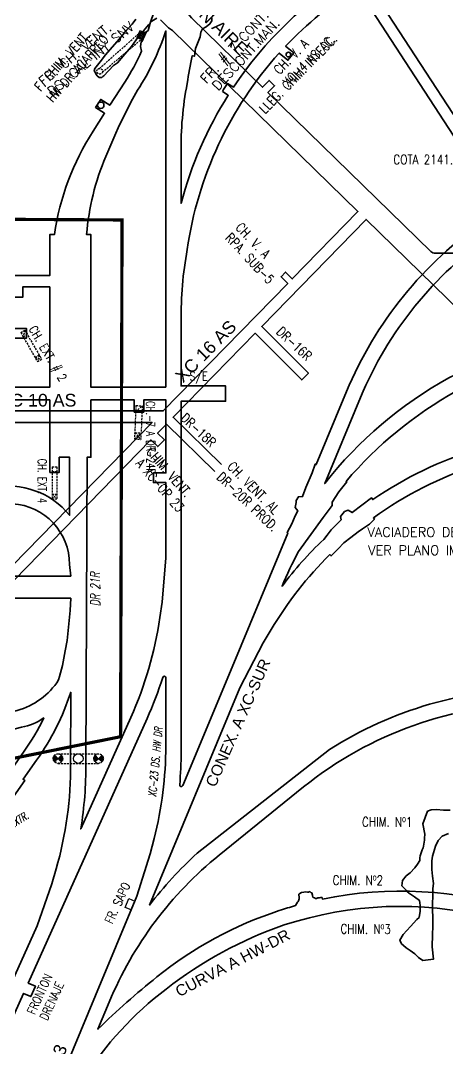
# Model space of a CAD drawing. Header units: millimetres. Extents: x -28 to 1943, y -5245 to 2752.
# Drawn here: x 783.7 to 918.3, y -2316.4 to -1992.3 of the extents above; entities that cross this region are included whole.
import ezdxf

# ---------------------------------------------------------------- set-up
doc = ezdxf.new("R2010")
doc.units = ezdxf.units.MM
doc.linetypes.add('HIDDEN', pattern=[0.375, 0.25, -0.125])
doc.linetypes.add('HIDDEN2', pattern=[0.1875, 0.125, -0.0625])
doc.layers.add('15-212', color=1, linetype='Continuous', lineweight=18, transparency=0.5)
doc.styles.add('ARIAL', font='arial.ttf')
doc.styles.add('DG-T1-473 TO 560$1$Standard', font='arial.ttf')
doc.styles.add('ROMANS', font='romans.shx', dxfattribs={"width": 0.8})

# ---------------------------------------------------------------- blocks, each defined once
blk = doc.blocks.new('*X6')
at = {"color": 0}
for p, q in [((772.98, 104.94), (773.76, 105.73)), ((773.76, 104.29), (772.98, 105.07)), ((772.99, 105.12), (773.68, 105.81)), ((773.67, 104.2), (772.99, 104.89)), ((773, 104.78), (773.85, 105.64)), ((773.85, 104.38), (773, 105.23)), ((773.02, 105.33), (773.59, 105.9)), ((773.59, 104.11), (773.02, 104.68)), ((773.03, 104.64), (773.94, 105.55)), ((773.94, 104.46), (773.03, 105.38)), ((774.03, 104.55), (773.07, 105.51)), ((773.07, 104.5), (774.03, 105.46)), ((773.1, 105.59), (773.5, 105.99)), ((773.5, 104.02), (773.1, 104.42)), ((774.12, 104.64), (773.12, 105.64)), ((773.12, 104.38), (774.12, 105.37)), ((774.2, 104.73), (773.18, 105.75)), ((773.18, 104.26), (774.21, 105.28)), ((774.29, 104.82), (773.25, 105.86)), ((773.25, 104.15), (774.29, 105.2)), ((774.38, 104.91), (773.32, 105.96)), ((773.33, 104.05), (774.38, 105.11)), ((774.47, 105), (773.41, 106.06)), ((773.41, 103.96), (774.47, 105.02)), ((774.56, 104.93), (775.62, 105.99)), ((775.62, 104.03), (774.56, 105.08)), ((774.65, 104.84), (775.7, 105.89)), ((775.69, 104.12), (774.65, 105.17)), ((775.76, 104.23), (774.73, 105.26)), ((774.74, 104.75), (775.77, 105.78)), ((775.83, 104.34), (774.82, 105.35)), ((774.83, 104.66), (775.83, 105.67)), ((774.91, 104.58), (775.88, 105.55)), ((775.88, 104.47), (774.91, 105.44)), ((775.93, 104.6), (775, 105.53)), ((775, 104.49), (775.93, 105.41)), ((775.96, 104.74), (775.09, 105.61)), ((775.09, 104.4), (775.96, 105.27)), ((775.98, 104.9), (775.18, 105.7)), ((775.18, 104.31), (775.98, 105.11)), ((775.98, 105.07), (775.26, 105.79)), ((775.27, 104.22), (775.98, 104.94)), ((775.96, 105.27), (775.35, 105.88)), ((775.36, 104.13), (775.96, 104.74)), ((775.89, 105.51), (775.44, 105.97)), ((775.44, 104.05), (775.89, 104.49)), ((775.7, 105.89), (775.53, 106.06)), ((775.53, 103.96), (775.68, 104.11))]:
    blk.add_line(p, q, dxfattribs=at)
blk = doc.blocks.new('*X5')
at = {"color": 0}
for p, q in [((785.78, 105.01), (786.53, 105.76)), ((786.53, 104.25), (785.78, 105)), ((785.79, 105.2), (786.44, 105.85)), ((785.95, 105.01), (785.79, 105.16)), ((785.79, 104.85), (785.95, 105.01)), ((786.44, 104.16), (785.8, 104.81)), ((786.12, 105.01), (785.81, 105.32)), ((785.82, 104.69), (786.13, 105.01)), ((785.84, 105.43), (786.35, 105.94)), ((786.35, 104.08), (785.84, 104.58)), ((786.3, 105.01), (785.85, 105.46)), ((785.85, 104.55), (786.31, 105.01)), ((786.48, 105.01), (785.9, 105.59)), ((785.9, 104.43), (786.48, 105.01)), ((786.65, 105.01), (785.95, 105.71)), ((785.95, 105.01), (786.62, 105.67)), ((786.61, 104.34), (785.95, 105.01)), ((785.96, 104.31), (786.66, 105.01)), ((785.97, 105.73), (786.26, 106.03)), ((786.26, 103.99), (785.97, 104.27)), ((786.83, 105.01), (786.02, 105.82)), ((786.02, 104.19), (786.84, 105.01)), ((787.01, 105.01), (786.09, 105.92)), ((786.1, 104.09), (787.01, 105.01)), ((786.7, 104.43), (786.12, 105.01)), ((786.13, 105.01), (786.71, 105.58)), ((787.18, 105.01), (786.17, 106.02)), ((786.18, 103.99), (787.19, 105.01)), ((786.79, 104.52), (786.3, 105.01)), ((786.31, 105.01), (786.79, 105.5)), ((786.48, 105.01), (786.88, 105.41)), ((786.88, 104.61), (786.48, 105.01)), ((786.97, 104.69), (786.65, 105.01)), ((786.66, 105.01), (786.97, 105.32)), ((787.06, 104.78), (786.83, 105.01)), ((786.84, 105.01), (787.06, 105.23)), ((787.01, 105.01), (787.15, 105.14)), ((787.14, 104.87), (787.01, 105.01)), ((787.23, 104.96), (787.18, 105.01)), ((787.19, 105.01), (787.24, 105.05)), ((787.32, 104.97), (788.38, 106.03)), ((788.38, 103.99), (787.32, 105.05)), ((787.41, 104.88), (788.47, 105.93)), ((788.46, 104.08), (787.41, 105.14)), ((787.5, 104.79), (788.54, 105.83)), ((788.54, 104.19), (787.5, 105.22)), ((787.59, 104.7), (788.6, 105.72)), ((788.6, 104.3), (787.59, 105.31)), ((788.66, 104.42), (787.67, 105.4)), ((787.68, 104.61), (788.66, 105.6)), ((788.71, 104.54), (787.76, 105.49)), ((787.77, 104.52), (788.71, 105.47)), ((788.75, 104.68), (787.85, 105.58)), ((787.85, 104.44), (788.75, 105.33)), ((788.77, 104.83), (787.94, 105.67)), ((787.94, 104.35), (788.77, 105.18)), ((788.78, 105), (788.03, 105.75)), ((788.03, 104.26), (788.78, 105.01)), ((788.77, 105.19), (788.12, 105.84)), ((788.12, 104.17), (788.77, 104.82)), ((788.73, 105.41), (788.21, 105.93)), ((788.21, 104.08), (788.73, 104.6)), ((788.61, 105.7), (788.29, 106.02)), ((788.3, 103.99), (788.61, 104.3))]:
    blk.add_line(p, q, dxfattribs=at)
blk = doc.blocks.new('*X9')
at = {"color": 0}
for p, q in [((772.98, 104.94), (773.76, 105.73)), ((773.76, 104.29), (772.98, 105.07)), ((772.99, 105.12), (773.68, 105.81)), ((773.67, 104.2), (772.99, 104.89)), ((773, 104.78), (773.85, 105.64)), ((773.85, 104.38), (773, 105.23)), ((773.02, 105.33), (773.59, 105.9)), ((773.59, 104.11), (773.02, 104.68)), ((773.03, 104.64), (773.94, 105.55)), ((773.94, 104.46), (773.03, 105.38)), ((774.03, 104.55), (773.07, 105.51)), ((773.07, 104.5), (774.03, 105.46)), ((773.1, 105.59), (773.5, 105.99)), ((773.5, 104.02), (773.1, 104.42)), ((774.12, 104.64), (773.12, 105.64)), ((773.12, 104.38), (774.12, 105.37)), ((774.2, 104.73), (773.18, 105.75)), ((773.18, 104.26), (774.21, 105.28)), ((774.29, 104.82), (773.25, 105.86)), ((773.25, 104.15), (774.29, 105.2)), ((774.38, 104.91), (773.32, 105.96)), ((773.33, 104.05), (774.38, 105.11)), ((774.47, 105), (773.41, 106.06)), ((773.41, 103.96), (774.47, 105.02)), ((774.56, 104.93), (775.62, 105.99)), ((775.62, 104.03), (774.56, 105.08)), ((774.65, 104.84), (775.7, 105.89)), ((775.69, 104.12), (774.65, 105.17)), ((775.76, 104.23), (774.73, 105.26)), ((774.74, 104.75), (775.77, 105.78)), ((775.83, 104.34), (774.82, 105.35)), ((774.83, 104.66), (775.83, 105.67)), ((774.91, 104.58), (775.88, 105.55)), ((775.88, 104.47), (774.91, 105.44)), ((775.93, 104.6), (775, 105.53)), ((775, 104.49), (775.93, 105.41)), ((775.96, 104.74), (775.09, 105.61)), ((775.09, 104.4), (775.96, 105.27)), ((775.98, 104.9), (775.18, 105.7)), ((775.18, 104.31), (775.98, 105.11)), ((775.98, 105.07), (775.26, 105.79)), ((775.27, 104.22), (775.98, 104.94)), ((775.96, 105.27), (775.35, 105.88)), ((775.36, 104.13), (775.96, 104.74)), ((775.89, 105.51), (775.44, 105.97)), ((775.44, 104.05), (775.89, 104.49)), ((775.7, 105.89), (775.53, 106.06)), ((775.53, 103.96), (775.68, 104.11))]:
    blk.add_line(p, q, dxfattribs=at)
blk = doc.blocks.new('*X8')
at = {"color": 0}
for p, q in [((785.78, 105.01), (786.53, 105.76)), ((786.53, 104.25), (785.78, 105)), ((785.79, 105.2), (786.44, 105.85)), ((785.95, 105.01), (785.79, 105.16)), ((785.79, 104.85), (785.95, 105.01)), ((786.44, 104.16), (785.8, 104.81)), ((786.12, 105.01), (785.81, 105.32)), ((785.82, 104.69), (786.13, 105.01)), ((785.84, 105.43), (786.35, 105.94)), ((786.35, 104.08), (785.84, 104.58)), ((786.3, 105.01), (785.85, 105.46)), ((785.85, 104.55), (786.31, 105.01)), ((786.48, 105.01), (785.9, 105.59)), ((785.9, 104.43), (786.48, 105.01)), ((786.65, 105.01), (785.95, 105.71)), ((785.95, 105.01), (786.62, 105.67)), ((786.61, 104.34), (785.95, 105.01)), ((785.96, 104.31), (786.66, 105.01)), ((785.97, 105.73), (786.26, 106.03)), ((786.26, 103.99), (785.97, 104.27)), ((786.83, 105.01), (786.02, 105.82)), ((786.02, 104.19), (786.84, 105.01)), ((787.01, 105.01), (786.09, 105.92)), ((786.1, 104.09), (787.01, 105.01)), ((786.7, 104.43), (786.12, 105.01)), ((786.13, 105.01), (786.71, 105.58)), ((787.18, 105.01), (786.17, 106.02)), ((786.18, 103.99), (787.19, 105.01)), ((786.79, 104.52), (786.3, 105.01)), ((786.31, 105.01), (786.79, 105.5)), ((786.48, 105.01), (786.88, 105.41)), ((786.88, 104.61), (786.48, 105.01)), ((786.97, 104.69), (786.65, 105.01)), ((786.66, 105.01), (786.97, 105.32)), ((787.06, 104.78), (786.83, 105.01)), ((786.84, 105.01), (787.06, 105.23)), ((787.01, 105.01), (787.15, 105.14)), ((787.14, 104.87), (787.01, 105.01)), ((787.23, 104.96), (787.18, 105.01)), ((787.19, 105.01), (787.24, 105.05)), ((787.32, 104.97), (788.38, 106.03)), ((788.38, 103.99), (787.32, 105.05)), ((787.41, 104.88), (788.47, 105.93)), ((788.46, 104.08), (787.41, 105.14)), ((787.5, 104.79), (788.54, 105.83)), ((788.54, 104.19), (787.5, 105.22)), ((787.59, 104.7), (788.6, 105.72)), ((788.6, 104.3), (787.59, 105.31)), ((788.66, 104.42), (787.67, 105.4)), ((787.68, 104.61), (788.66, 105.6)), ((788.71, 104.54), (787.76, 105.49)), ((787.77, 104.52), (788.71, 105.47)), ((788.75, 104.68), (787.85, 105.58)), ((787.85, 104.44), (788.75, 105.33)), ((788.77, 104.83), (787.94, 105.67)), ((787.94, 104.35), (788.77, 105.18)), ((788.78, 105), (788.03, 105.75)), ((788.03, 104.26), (788.78, 105.01)), ((788.77, 105.19), (788.12, 105.84)), ((788.12, 104.17), (788.77, 104.82)), ((788.73, 105.41), (788.21, 105.93)), ((788.21, 104.08), (788.73, 104.6)), ((788.61, 105.7), (788.29, 106.02)), ((788.3, 103.99), (788.61, 104.3))]:
    blk.add_line(p, q, dxfattribs=at)

msp = doc.modelspace()

# ---------------------------------------------------------------- linework, layer by layer
at = {"color": 7}
for p, q in [((821.273, -1995.49), (820.408, -1997.729)), ((821.273, -1995.49), (820.408, -1997.729)), ((823.205, -1996.237), (821.273, -1995.49)), ((823.205, -1996.237), (821.273, -1995.49)), ((821.414, -1996.046), (822.141, -1997.886)), ((821.414, -1996.046), (822.141, -1997.886)), ((822.183, -1998.415), (820.408, -1997.729)), ((822.183, -1998.415), (820.408, -1997.729)), ((820.857, -1997.372), (822.655, -1996.602)), ((820.857, -1997.372), (822.655, -1996.602))]:
    msp.add_line(p, q, dxfattribs=at)
for p, q in [((821.273, -1995.49), (820.408, -1997.729)), ((822.866, -1996.106), (821.273, -1995.49)), ((821.844, -1998.284), (820.408, -1997.729))]:
    msp.add_line(p, q)
at = {"color": 8, "linetype": 'HIDDEN', "ltscale": 2.5}
for p, q in [((808.569, -2007.378), (820.907, -1996.469)), ((809.509, -2008.58), (821.73, -1998.24)), ((783.779, -2090.677), (785.079, -2089.927)), ((783.779, -2090.677), (785.079, -2089.927)), ((785.079, -2089.927), (784.528, -2091.976)), ((785.079, -2089.927), (784.528, -2091.976)), ((785.079, -2089.927), (790.341, -2099.054)), ((785.079, -2089.927), (790.341, -2099.054)), ((783.779, -2090.677), (789.041, -2099.803)), ((783.779, -2090.677), (789.041, -2099.803)), ((784.528, -2091.976), (785.828, -2091.227)), ((784.528, -2091.976), (785.828, -2091.227)), ((788.292, -2098.504), (789.591, -2097.755)), ((788.292, -2098.504), (789.591, -2097.755)), ((788.292, -2098.504), (790.341, -2099.054)), ((788.292, -2098.504), (790.341, -2099.054)), ((789.591, -2097.755), (789.041, -2099.803)), ((789.591, -2097.755), (789.041, -2099.803)), ((789.041, -2099.803), (790.341, -2099.054)), ((789.041, -2099.803), (790.341, -2099.054)), ((820.077, -2113.676), (819.611, -2124.251)), ((820.077, -2113.676), (819.611, -2124.251)), ((819.989, -2115.674), (822.075, -2113.764)), ((819.989, -2115.674), (822.075, -2113.764)), ((819.989, -2115.674), (821.987, -2115.763)), ((819.989, -2115.674), (821.987, -2115.763)), ((820.077, -2113.676), (822.075, -2113.764)), ((820.077, -2113.676), (822.075, -2113.764)), ((822.075, -2113.764), (821.609, -2124.339)), ((822.075, -2113.764), (821.609, -2124.339)), ((819.611, -2124.251), (821.697, -2122.341)), ((819.611, -2124.251), (821.697, -2122.341)), ((819.699, -2122.253), (821.697, -2122.341)), ((819.699, -2122.253), (821.609, -2124.339)), ((819.699, -2122.253), (821.697, -2122.341)), ((819.699, -2122.253), (821.609, -2124.339)), ((819.611, -2124.251), (821.609, -2124.339)), ((819.611, -2124.251), (821.609, -2124.339)), ((793.664, -2132.984), (795.164, -2132.983)), ((793.664, -2132.984), (793.667, -2143.1)), ((793.664, -2132.984), (793.667, -2143.1)), ((793.664, -2134.484), (795.164, -2134.483)), ((795.164, -2132.983), (795.167, -2143.099)), ((795.164, -2132.983), (795.167, -2143.099)), ((793.667, -2141.6), (795.167, -2141.599)), ((795.167, -2141.599), (793.667, -2143.1)), ((793.667, -2141.6), (795.167, -2141.599)), ((795.167, -2141.599), (793.667, -2143.1)), ((793.667, -2141.6), (795.167, -2143.099)), ((793.667, -2141.6), (795.167, -2143.099)), ((793.667, -2143.1), (795.167, -2143.099)), ((793.667, -2143.1), (795.167, -2143.099)), ((794.453, -2226.036), (796.575, -2223.915)), ((794.453, -2223.915), (796.575, -2226.036)), ((794.453, -2226.036), (796.575, -2223.915)), ((794.453, -2223.915), (796.575, -2226.036)), ((795.514, -2223.475), (808.314, -2223.475)), ((795.514, -2223.475), (808.314, -2223.475)), ((807.253, -2226.036), (809.375, -2223.915)), ((807.253, -2223.915), (809.375, -2226.036)), ((807.253, -2226.036), (809.375, -2223.915)), ((807.253, -2223.915), (809.375, -2226.036)), ((795.514, -2226.475), (808.314, -2226.475)), ((795.514, -2226.475), (808.314, -2226.475))]:
    msp.add_line(p, q, dxfattribs=at)
at = {"color": 3}
for p, q in [((816.715, -2271.879), (817.866, -2269.108)), ((817.866, -2269.108), (819.711, -2269.875)), ((818.559, -2272.645), (816.715, -2271.879))]:
    msp.add_line(p, q, dxfattribs=at)
at = {"color": 254, "lineweight": 35}
msp.add_lwpolyline([(1042.836, -2058.658), (1042.836, -2065.658), (1026.927, -2065.658), (1022.062, -2059.859), (1015.151, -2065.658), (933.726, -2065.658), (928.861, -2059.859), (921.942, -2065.664), (914.411, -2065.664, -0.168075), (913.015, -2065.096), (861.689, -2015.009), (863.783, -2012.863), (862.065, -2011.187), (859.971, -2013.332), (837.551, -1991.454), (836.046, -1989.515), (834.44, -1987.65), (832.665, -1985.655), (829.961, -1983.342), (828.346, -1981.864), (826.642, -1980.276), (824.825, -1979.035), (786.513, -1941.647), (755.834, -1905.085)], format="xyb", dxfattribs=at)
at = {"color": 7, "lineweight": 35}
for points in [[(823.173, -1995.921), (823.906, -1995.403), (824.583, -1993.073), (825.816, -1989.471), (826.389, -1986.951), (826.906, -1981.581), (827.588, -1979.207), (827.962, -1976.199), (829.065, -1974.722, 0.0258623), (829.516, -1966.713), (829.514, -1938.959), (775.361, -1945.089)], [(823.173, -1995.921), (823.906, -1995.403), (824.583, -1993.073), (825.816, -1989.471), (826.389, -1986.951), (826.906, -1981.581), (827.588, -1979.207), (827.962, -1976.199), (829.065, -1974.722, 0.0258623), (829.516, -1966.713), (829.514, -1938.959), (775.361, -1945.089)], [(950.035, -1963.661, 0.1285201), (892.841, -1979.968), (938.544, -2050.08), (941.672, -2048.345, -0.0157839), (948.594, -2044.913, 0.3582814), (951.535, -2040.356), (951.535, -2025.833), (950.235, -2025.833), (950.235, -2024.433), (951.535, -2024.433), (951.535, -2008.101), (950.235, -2008.101), (950.235, -2006.701), (951.535, -2006.701), (951.535, -1987.683, -0.1148499), (950.035, -1981.235), (950.035, -1963.632)], [(950.035, -1963.661, 0.1285201), (892.841, -1979.968), (938.544, -2050.08), (941.672, -2048.345, -0.0157839), (948.594, -2044.913, 0.3582814), (951.535, -2040.356), (951.535, -2025.833), (950.235, -2025.833), (950.235, -2024.433), (951.535, -2024.433), (951.535, -2008.101), (950.235, -2008.101), (950.235, -2006.701), (951.535, -2006.701), (951.535, -1987.683, -0.1148499), (950.035, -1981.235), (950.035, -1963.632)], [(847.326, -2014.617, -0.0060535), (848.969, -2012.107), (850.809, -2013.312, -0.1077138), (888.309, -1977.098)], [(847.326, -2014.617, -0.0060535), (848.969, -2012.107), (850.809, -2013.312, -0.1077138), (888.309, -1977.098)], [(930.125, -2055.379, 0.1446486), (886.446, -2109.269), (876.89, -2132.271), (876.581, -2132.143), (875.624, -2134.859), (873.591, -2139.458), (872.59, -2142.357), (871.309, -2142.422), (870.601, -2143.612), (870.547, -2144.192), (870.279, -2145.794), (871.066, -2146.857), (870.315, -2148.43), (869.196, -2150.93), (867.74, -2153.719), (867.911, -2153.876), (850.363, -2196.108), (834.828, -2233.494, -0.8565549), (833.868, -2233.26, 0.021346), (834.314, -2222.823), (834.314, -2112.302), (848.314, -2112.302), (848.314, -2107.502), (834.314, -2107.502), (834.314, -2087.034, -0.0471753), (834.314, -2087.034, -0.0471753), (836.228, -2064.521, -0.14865), (865.227, -2002.558), (867.962, -2004.821), (869.875, -2002.509), (867.266, -2000.351, -0.0621725), (889.768, -1981.847), (935.446, -2051.92)], [(930.125, -2055.379, 0.1446486), (886.446, -2109.269), (876.89, -2132.271), (876.581, -2132.143), (875.624, -2134.859), (873.591, -2139.458), (872.59, -2142.357), (871.309, -2142.422), (870.601, -2143.612), (870.547, -2144.192), (870.279, -2145.794), (871.066, -2146.857), (870.315, -2148.43), (869.196, -2150.93), (867.74, -2153.719), (867.911, -2153.876), (850.363, -2196.108), (834.828, -2233.494, -0.8565549), (833.868, -2233.26, 0.021346), (834.314, -2222.823), (834.314, -2112.302), (848.314, -2112.302), (848.314, -2107.502), (834.314, -2107.502), (834.314, -2087.034, -0.0471753), (834.314, -2087.034, -0.0471753), (836.228, -2064.521, -0.14865), (865.227, -2002.558), (867.962, -2004.821), (869.875, -2002.509), (867.266, -2000.351, -0.0621725), (889.768, -1981.847), (935.446, -2051.92)], [(843.965, -1991.464), (843.965, -1992.414), (843.409, -1993.34), (842.216, -1994.312), (841.109, -1994.951), (840.529, -1995.969), (840.321, -1997.436), (839.645, -1998.989), (838.878, -2001.131), (838.514, -2003.561), (837.815, -2003.406, 0.0188217), (836.228, -2012.113, 0.0510769), (834.314, -2034.115), (834.314, -2049.896, -0.0763592), (849.175, -2015.828), (847.318, -2014.612)], [(843.965, -1991.464), (843.965, -1992.414), (843.409, -1993.34), (842.216, -1994.312), (841.109, -1994.951), (840.529, -1995.969), (840.321, -1997.436), (839.645, -1998.989), (838.878, -2001.131), (838.514, -2003.561), (837.815, -2003.406, 0.0188217), (836.228, -2012.113, 0.0510769), (834.314, -2034.115), (834.314, -2049.896, -0.0763592), (849.175, -2015.828), (847.318, -2014.612)], [(829.514, -2107.902), (829.514, -1995.586, -0.0629556), (820.617, -2014.241), (818.981, -2017.064), (814.811, -2025.374), (813.455, -2028.532), (810.601, -2035.186, 0.0820837), (804.548, -2059.76), (805.909, -2059.76), (805.909, -2107.902), (829.514, -2107.902)], [(829.514, -2107.902), (829.514, -1995.586, -0.0629556), (820.617, -2014.241), (818.981, -2017.064), (814.811, -2025.374), (813.455, -2028.532), (810.601, -2035.186, 0.0820837), (804.548, -2059.76), (805.909, -2059.76), (805.909, -2107.902), (829.514, -2107.902)], [(781.414, -2072.683), (792.91, -2072.683), (792.91, -2059.76), (794.387, -2059.76), (792.91, -2059.76), (794.387, -2059.76, -0.106885), (806.611, -2027.144), (810.217, -2021.538), (807.362, -2019.701), (808.984, -2017.178), (811.84, -2019.015), (816.551, -2011.689, 0.0392792), (821.847, -2001.999), (821.503, -2000.528), (821.748, -1998.958)], [(781.414, -2072.683), (792.91, -2072.683), (792.91, -2059.76), (794.387, -2059.76), (792.91, -2059.76), (794.387, -2059.76, -0.106885), (806.611, -2027.144), (810.217, -2021.538), (807.362, -2019.701), (808.984, -2017.178), (811.84, -2019.015), (816.551, -2011.689, 0.0392792), (821.847, -2001.999), (821.503, -2000.528), (821.748, -1998.958)], [(1234.595, -2065.067), (1160.563, -2043.903, 0.0587787), (1123.748, -2038.635), (999.477, -2038.635, 0.1237709), (943.864, -2052.616), (932.498, -2059.573, 0.1437347), (890.879, -2111.111), (879.599, -2138.257, -0.1018999), (918.74, -2104.948, -0.1552807), (992.288, -2091.287)], [(1234.595, -2065.067), (1160.563, -2043.903, 0.0587787), (1123.748, -2038.635), (999.477, -2038.635, 0.1237709), (943.864, -2052.616), (932.498, -2059.573, 0.1437347), (890.879, -2111.111), (879.599, -2138.257, -0.1018999), (918.74, -2104.948, -0.1552807), (992.288, -2091.287)], [(963.809, -2121.981, 0.1515008), (894.741, -2143.327), (894.359, -2142.768), (888.193, -2147.407), (886.947, -2146.684), (885.849, -2147.038), (884.537, -2148.628), (884.78, -2149.675), (883.34, -2151.199), (881.63, -2152.905), (880.392, -2154.537), (879.258, -2155.875, 0.040391), (866.128, -2170.62, -0.0242056), (871.289, -2159.693), (879.061, -2148.944), (881.946, -2145.181), (881.958, -2144.137), (884.071, -2140.907), (886.534, -2137.77), (886.313, -2137.587, -0.0901651), (921.05, -2109.155, -0.0197917)], [(963.809, -2121.981, 0.1515008), (894.741, -2143.327), (894.359, -2142.768), (888.193, -2147.407), (886.947, -2146.684), (885.849, -2147.038), (884.537, -2148.628), (884.78, -2149.675), (883.34, -2151.199), (881.63, -2152.905), (880.392, -2154.537), (879.258, -2155.875, 0.040391), (866.128, -2170.62, -0.0242056), (871.289, -2159.693), (879.061, -2148.944), (881.946, -2145.181), (881.958, -2144.137), (884.071, -2140.907), (886.534, -2137.77), (886.313, -2137.587, -0.0901651), (921.05, -2109.155, -0.0197917)], [(827.6, -2180.539, -0.0699283), (818.482, -2211.978), (802.692, -2247.159, 0.0424521), (804.311, -2226.475), (804.665, -2129.983), (805.909, -2129.983), (805.909, -2111.902), (819.532, -2111.902), (819.532, -2115.719), (822.532, -2115.719), (822.532, -2111.902), (829.514, -2111.902), (829.514, -2134.934), (825.579, -2134.934), (825.579, -2137.934), (829.514, -2137.934), (829.514, -2161.677), (828.303, -2175.642), (827.6, -2180.539)], [(827.6, -2180.539, -0.0699283), (818.482, -2211.978), (802.692, -2247.159, 0.0424521), (804.311, -2226.475), (804.665, -2129.983), (805.909, -2129.983), (805.909, -2111.902), (819.532, -2111.902), (819.532, -2115.719), (822.532, -2115.719), (822.532, -2111.902), (829.514, -2111.902), (829.514, -2134.934), (825.579, -2134.934), (825.579, -2137.934), (829.514, -2137.934), (829.514, -2161.677), (828.303, -2175.642), (827.6, -2180.539)], [(963.809, -2126.781, 0.1577879), (894.907, -2149.078), (895.232, -2149.528), (893.719, -2151.096), (891.494, -2152.506), (890.086, -2153.454), (887.855, -2155.248), (885.576, -2156.928), (883.866, -2158.843), (881.594, -2161.083), (881.197, -2160.682, 0.0640126), (862.714, -2184.297), (860.221, -2188.492), (852.845, -2202.644), (824.371, -2271.171, -0.045432), (839.395, -2254.831), (881.119, -2222.108, -0.1426047), (946.82, -2202.982)], [(963.809, -2126.781, 0.1577879), (894.907, -2149.078), (895.232, -2149.528), (893.719, -2151.096), (891.494, -2152.506), (890.086, -2153.454), (887.855, -2155.248), (885.576, -2156.928), (883.866, -2158.843), (881.594, -2161.083), (881.197, -2160.682, 0.0640126), (862.714, -2184.297), (860.221, -2188.492), (852.845, -2202.644), (824.371, -2271.171, -0.045432), (839.395, -2254.831), (881.119, -2222.108, -0.1426047), (946.82, -2202.982)], [(829.514, -2220.944, -0.0609382), (825.823, -2250.177), (824.593, -2254.969), (820.347, -2268.346), (807.354, -2299.613), (788.31, -2345.446), (786.463, -2344.678), (785.312, -2347.449), (787.159, -2348.216), (767.552, -2395.402), (761.004, -2407.961), (758.542, -2412.095, -0.1027569), (735.186, -2440.209), (726.821, -2447.58, 0.0424461), (712.23, -2462.868), (725.855, -2430.076), (784.677, -2299.02), (786.906, -2300.021), (788.381, -2296.737), (786.151, -2295.735), (823.582, -2212.337, 0.0321102), (828.538, -2199.376, -0.8565549), (829.514, -2199.527), (829.514, -2220.945)], [(829.514, -2220.944, -0.0609382), (825.823, -2250.177), (824.593, -2254.969), (820.347, -2268.346), (807.354, -2299.613), (788.31, -2345.446), (786.463, -2344.678), (785.312, -2347.449), (787.159, -2348.216), (767.552, -2395.402), (761.004, -2407.961), (758.542, -2412.095, -0.1027569), (735.186, -2440.209), (726.821, -2447.58, 0.0424461), (712.23, -2462.868), (725.855, -2430.076), (784.677, -2299.02), (786.906, -2300.021), (788.381, -2296.737), (786.151, -2295.735), (823.582, -2212.337, 0.0321102), (828.538, -2199.376, -0.8565549), (829.514, -2199.527), (829.514, -2220.945)], [(775.852, -2244.939), (785.03, -2231.832), (784.538, -2231.488), (788.776, -2225.436, 0.0787699), (799.514, -2204.036), (799.511, -2226.475, -0.0716932), (794.957, -2259.717), (793.612, -2264.408), (788.979, -2277.713), (781.02, -2295.445)], [(775.852, -2244.939), (785.03, -2231.832), (784.538, -2231.488), (788.776, -2225.436, 0.0787699), (799.514, -2204.036), (799.511, -2226.475, -0.0716932), (794.957, -2259.717), (793.612, -2264.408), (788.979, -2277.713), (781.02, -2295.445)], [(946.82, -2207.782, 0.1713296), (872.885, -2233.928), (846.344, -2255.385, 0.1249227), (811.68, -2301.713), (808.12, -2310.28, -0.0255908), (826.712, -2293.821, -0.0903762), (865.275, -2272.873, -0.0109704), (870.412, -2271.309), (870.978, -2270.27), (871.215, -2269.991), (871.286, -2269.829), (871.447, -2269.55), (871.554, -2269.197), (871.48, -2268.607), (871.375, -2267.997), (871.446, -2267.736), (871.775, -2267.515), (872.263, -2267.235), (873.004, -2267.105), (873.514, -2267.022), (874.126, -2267.048), (874.472, -2267.047), (874.903, -2266.902), (875.316, -2267.245), (875.535, -2267.345), (875.706, -2268.056), (875.742, -2268.259), (875.808, -2268.634), (876.009, -2268.819), (876.422, -2268.888), (876.572, -2269.128), (876.956, -2269.058), (877.406, -2268.914), (877.869, -2268.874), (878.282, -2268.79), (878.756, -2268.778), (878.863, -2269.26, -0.1295172), (941.127, -2272.699)], [(946.82, -2207.782, 0.1713296), (872.885, -2233.928), (846.344, -2255.385, 0.1249227), (811.68, -2301.713), (808.12, -2310.28, -0.0255908), (826.712, -2293.821, -0.0903762), (865.275, -2272.873, -0.0109704), (870.412, -2271.309), (870.978, -2270.27), (871.215, -2269.991), (871.286, -2269.829), (871.447, -2269.55), (871.554, -2269.197), (871.48, -2268.607), (871.375, -2267.997), (871.446, -2267.736), (871.775, -2267.515), (872.263, -2267.235), (873.004, -2267.105), (873.514, -2267.022), (874.126, -2267.048), (874.472, -2267.047), (874.903, -2266.902), (875.316, -2267.245), (875.535, -2267.345), (875.706, -2268.056), (875.742, -2268.259), (875.808, -2268.634), (876.009, -2268.819), (876.422, -2268.888), (876.572, -2269.128), (876.956, -2269.058), (877.406, -2268.914), (877.869, -2268.874), (878.282, -2268.79), (878.756, -2268.778), (878.863, -2269.26, -0.1295172), (941.127, -2272.699)], [(742.742, -2226.019), (784.024, -2215.078, 0.1219032), (791.053, -2212.131, -0.0415635), (784.844, -2222.682), (780.606, -2228.735)], [(742.742, -2226.019), (784.024, -2215.078, 0.1219032), (791.053, -2212.131, -0.0415635), (784.844, -2222.682), (780.606, -2228.735)], [(819.073, -2540.883), (821.573, -2543.383), (884.307, -2543.383), (900.404, -2521.502), (907.439, -2511.938, -0.0544823), (924.617, -2491.634, -0.0412979), (940.348, -2478.986, -0.0364934), (955.818, -2470.094, -0.0552072), (981.237, -2461.147, -0.0592227), (1009.957, -2457.98), (1014.081, -2457.98), (1027.855, -2457.98, -0.0656411), (1023.442, -2431.118), (1022.025, -2404.269), (1020.9, -2382.96, 0.1791426), (988.874, -2308.323), (986.45, -2310.916), (984.258, -2308.868), (986.785, -2306.165, 0.2832299), (866.773, -2277.433, 0.0830159), (829.639, -2297.627, 0.0902512), (803.542, -2326.054, 0.0654306), (793.69, -2345.012), (783.273, -2370.074)], [(819.073, -2540.883), (821.573, -2543.383), (884.307, -2543.383), (900.404, -2521.502), (907.439, -2511.938, -0.0544823), (924.617, -2491.634, -0.0412979), (940.348, -2478.986, -0.0364934), (955.818, -2470.094, -0.0552072), (981.237, -2461.147, -0.0592227), (1009.957, -2457.98), (1014.081, -2457.98), (1027.855, -2457.98, -0.0656411), (1023.442, -2431.118), (1022.025, -2404.269), (1020.9, -2382.96, 0.1791426), (988.874, -2308.323), (986.45, -2310.916), (984.258, -2308.868), (986.785, -2306.165, 0.2832299), (866.773, -2277.433, 0.0830159), (829.639, -2297.627, 0.0902512), (803.542, -2326.054, 0.0654306), (793.69, -2345.012), (783.273, -2370.074)]]:
    msp.add_lwpolyline(points, format="xyb", dxfattribs=at)
at = {"color": 254, "lineweight": 35}
for points in [[(827.871, -1992.085), (830.299, -1994.557), (831.584, -1995.412), (890.063, -2052.479), (869.327, -2073.731), (867.205, -2071.608), (865.808, -2073.04), (867.93, -2075.162), (828.688, -2115.377), (754.644, -2115.377)], [(820.102, -1991.854), (818.885, -1993.43), (817.12, -1995.323), (815.492, -1997.328), (810.471, -2003.153), (808.783, -2005.302), (807.109, -2007.457), (806.89, -2008.169), (807.19, -2008.544), (807.452, -2009.061), (807.9, -2009.725), (808.539, -2010.239), (809.328, -2010.267), (809.603, -2009.943), (809.922, -2009.73), (813.031, -2006.485), (814.314, -2005.635), (816.566, -2002.845), (818.67, -2000.502), (820.933, -1997.368), (822.511, -1995.512), (824.048, -1993.653), (825.138, -1992.466), (826.65, -1991.593)], [(964.881, -2125.493), (892.639, -2054.995), (859.717, -2088.734), (874.437, -2103.454), (872.316, -2105.576), (857.621, -2090.881), (831.783, -2117.36), (847.077, -2132.285)], [(757.644, -2118.977), (825.175, -2118.977), (763.459, -2182.225)], [(844.982, -2134.432), (829.688, -2119.508), (826.905, -2122.36), (829.055, -2124.446), (826.966, -2126.599), (824.809, -2124.507), (766.035, -2184.74)], [(918.562, -2248.6), (916.572, -2249.464), (915.353, -2250.811), (914.486, -2252.533), (913.573, -2255.762), (913.308, -2257.234), (913.309, -2257.328), (913.311, -2259.187), (913.359, -2259.899), (913.525, -2262.024), (913.828, -2264.336), (913.636, -2265.98), (913.661, -2268.186), (913.529, -2270.829), (913.527, -2272.65), (913.65, -2275.053), (913.696, -2277.94), (913.501, -2280.462), (913.487, -2284.28), (913.909, -2288.157), (910.509, -2288.591), (909.17, -2287.648), (907.955, -2286.521), (906.514, -2285.455), (905.248, -2284.601), (904.381, -2283.902), (903.73, -2283.339), (903.271, -2282.234), (904.323, -2280.404), (906.649, -2277.866), (908.625, -2275.747), (909.386, -2275.029), (909.64, -2273.08), (909.668, -2271.327), (909.58, -2270.47), (909.418, -2269.703), (907.842, -2268.593), (906.011, -2267.298), (905.89, -2267.18), (905.366, -2266.581), (903.902, -2265.055), (904.125, -2263.422), (905.263, -2261.961), (906.545, -2260.939), (907.984, -2259.443), (908.864, -2258.247), (909.542, -2257.062), (909.536, -2256.308), (909.661, -2255.682), (910.256, -2253.783), (910.586, -2253.106), (910.755, -2252.586), (910.93, -2251.346), (911.053, -2250.655), (911.069, -2250.103), (911.132, -2248.84), (910.507, -2245.544), (911.261, -2243.521), (911.998, -2241.596), (913.096, -2241.115), (914.827, -2241.06), (917.037, -2241.264), (919.14, -2241.186)]]:
    msp.add_lwpolyline(points, dxfattribs=at)
at = {"color": 7, "lineweight": 35}
for points in [[(821.898, -1999.024), (821.717, -1998.939), (823.142, -1995.901), (823.323, -1995.986), (821.898, -1999.024)], [(821.898, -1999.024), (821.717, -1998.939), (823.142, -1995.901), (823.323, -1995.986), (821.898, -1999.024)], [(775.933, -2107.902), (792.91, -2107.902), (792.91, -2076.283), (784.414, -2076.283), (784.414, -2079.533), (781.414, -2079.533)], [(775.933, -2107.902), (792.91, -2107.902), (792.91, -2076.283), (784.414, -2076.283), (784.414, -2079.533), (781.414, -2079.533)], [(781.933, -2089.402), (785.633, -2089.402), (785.633, -2092.402), (781.933, -2092.402)], [(781.933, -2089.402), (785.633, -2089.402), (785.633, -2092.402), (781.933, -2092.402)]]:
    msp.add_lwpolyline(points, dxfattribs=at)
for points in [[(792.914, -2134.733), (795.914, -2134.733), (795.914, -2129.983), (799.165, -2129.983), (799.165, -2148.261, 0.2805848), (774.933, -2139.579), (774.933, -2128.902), (779.933, -2128.902), (779.933, -2124.902), (774.933, -2124.902), (774.933, -2111.902), (792.91, -2111.902)], [(792.914, -2134.733), (795.914, -2134.733), (795.914, -2129.983), (799.165, -2129.983), (799.165, -2148.261, 0.2805848), (774.933, -2139.579), (774.933, -2128.902), (779.933, -2128.902), (779.933, -2124.902), (774.933, -2124.902), (774.933, -2111.902), (792.91, -2111.902)], [(799.162, -2163.81), (799.515, -2167.425), (760.851, -2167.425), (760.851, -2161.265, -0.9357105)], [(799.162, -2163.81), (799.515, -2167.425), (760.851, -2167.425), (760.851, -2161.265, -0.9357105)], [(795.688, -2200.194, 0.0303899), (797.809, -2191.012), (798.37, -2187.694), (799.371, -2178.306), (799.515, -2174.425), (760.851, -2174.425), (760.851, -2195.743), (765.449, -2195.743), (765.449, -2198.743), (760.851, -2198.743), (760.851, -2207.562, -0.1263023), (758.656, -2216.111), (782.614, -2209.761, 0.1884893)], [(795.688, -2200.194, 0.0303899), (797.809, -2191.012), (798.37, -2187.694), (799.371, -2178.306), (799.515, -2174.425), (760.851, -2174.425), (760.851, -2195.743), (765.449, -2195.743), (765.449, -2198.743), (760.851, -2198.743), (760.851, -2207.562, -0.1263023), (758.656, -2216.111), (782.614, -2209.761, 0.1884893)]]:
    msp.add_lwpolyline(points, format="xyb", close=True, dxfattribs=at)
at = {"color": 7}
for centre, radius in [((821.773, -1996.97), 1), ((821.773, -1996.97), 1), ((801.916, -2224.975), 1.5), ((801.916, -2224.975), 1.5)]:
    msp.add_circle(centre, radius, dxfattribs=at)
msp.add_circle((821.773, -1996.97), 0.622)
at = {"color": 7, "lineweight": 35}
for centre, radius in [((868.146, -2003.029), 0.75), ((809.014, -2018.98), 1)]:
    msp.add_circle(centre, radius, dxfattribs=at)
at = {"color": 8, "linetype": 'HIDDEN', "ltscale": 2.5}
for centre, radius in [((808.663, -2008.273), 0.9), ((795.514, -2224.975), 1.5), ((795.514, -2224.975), 1.5), ((808.314, -2224.975), 1.5), ((808.314, -2224.975), 1.5)]:
    msp.add_circle(centre, radius, dxfattribs=at)
at = {"layer": '15-212', "lineweight": 35, "const_width": 1}
msp.add_lwpolyline([(733.747, -2054.699), (815.705, -2055.164), (815.239, -2218.072), (695.562, -2242.275), (690.905, -2223.191), (732.815, -2214.348), (711.86, -2053.768), (733.747, -2054.699)], dxfattribs=at)

# ---------------------------------------------------------------- block references
at = {"color": 8, "linetype": 'HIDDEN', "ltscale": 2.5}
for name in ['*X6', '*X9', '*X5', '*X8']:
    msp.add_blockref(name, (21.032, -2329.983), dxfattribs=at)

# ---------------------------------------------------------------- texts
at = {"color": 254, "style": 'DG-T1-473 TO 560$1$Standard'}
for s, rotation, p in [('CABECERA INYECCION AIRE', 315.69982, (797.258, -1949.351)), ('XC 16 AS', 45.55029, (834.91, -2106.691))]:
    msp.add_text(s, height=4, rotation=rotation, dxfattribs=at).set_placement(p)
at = {"color": 7, "style": 'ROMANS'}
for s, rotation, p in [('FR. # 7 CONT.MAG./', 47.25941, (842.239, -2012.396)), ('DS. GAL INY SNV', 39.58394, (793.738, -2016.3)), ('DESCONT.MAN.', 47.03226, (845.948, -2014.583)), ('FR. CH. VENT.', 39.58394, (790.988, -2013.062))]:
    msp.add_text(s, height=3, rotation=rotation, dxfattribs=at).set_placement(p)
at = {"color": 254, "style": 'ROMANS', "width": 0.8}
for s, rotation, p in [('F. CHIM. VENT.', 48.114, (790.034, -2014.85)), ('HW DR ACARREO', 48.114, (793.854, -2018.363)), ('CH. V. A', 45.39905, (865.327, -2009.534)), ('XC-4 AS AC.', 44.21397, (868.009, -2013.427)), ('CH. V. A ', 313.25008, (851.257, -2057.729)), ('RPA. SUB-5', 313.25008, (847.987, -2060.995)), ('DR-16R', 316.83221, (864.13, -2090.711)), ('DR-18R', 316.83221, (833.914, -2117.967)), ('CHIM. VENT.', 311.09781, (823.098, -2128.421)), ('A XC-OP 23', 311.09781, (819.795, -2132.055)), ('CH. VENT. AL ', 314.59469, (848.692, -2133.148)), ('DR-20R PROD.', 316.38237, (845.318, -2136.557)), ('CHIM. Nº1', 359.6896, (891.329, -2246.378)), ('CHIM. Nº2', 359.6896, (882.081, -2264.793)), ('CHIM. Nº3', 359.6896, (884.525, -2280.168))]:
    msp.add_text(s, height=3, rotation=rotation, dxfattribs=at).set_placement(p)
at = {"color": 7, "linetype": 'Continuous', "style": 'ROMANS', "width": 0.8}
msp.add_text('LLEG. CHIM. INYECC.', height=3, rotation=45.58735, dxfattribs=at).set_placement((860.757, -2021.908))
at = {"color": 254, "linetype": 'Continuous', "style": 'ROMANS', "width": 0.8}
msp.add_text('COTA 2141.435', height=3, dxfattribs=at).set_placement((901.213, -2037.613))
at = {"color": 8, "style": 'ROMANS'}
for s, rotation, width, p in [('CH. EXT. # 2', 300.49226, 0.8, (786.191, -2089.53)), ('CH.-7 A DR-24R', 270.34905, 0.7, (823.277, -2112.288)), ('CH. EXT. 4', 270.34905, 0.7, (789.129, -2130.435))]:
    msp.add_text(s, height=2.75, rotation=rotation, dxfattribs=dict(at, width=width)).set_placement(p)
at = {"color": 7, "style": 'ROMANS', "width": 0.8}
msp.add_text('S/E', height=2.75, dxfattribs=at).set_placement((836.974, -2105.785))
at = {"color": 254, "style": 'DG-T1-473 TO 560$1$Standard'}
msp.add_text('XC 10 AS', height=4, dxfattribs=at).set_placement((776.779, -2113.981))
at = {"color": 7, "style": 'ROMANS'}
for s, p in [('VACIADERO DE MARINA', (893.074, -2155.082)), ('VER PLANO IM9-15052-0', (893.288, -2160.789))]:
    msp.add_text(s, height=3, dxfattribs=at).set_placement(p)
at = {"color": 7, "style": 'ROMANS', "oblique": 10, "width": 0.7}
for s, height, rotation, p in [('DR 21R', 3, 90.28519, (808.788, -2176.929)), ('DR 21R', 3, 90.28519, (808.788, -2176.929)), ('XC-23 DS. HW DR', 2.5, 84.64878, (826.417, -2237.178))]:
    msp.add_text(s, height=height, rotation=rotation, dxfattribs=at).set_placement(p)
at = {"style": 'ARIAL'}
for s, rotation, p in [('CONEX. A XC-SUR', 66.22256, (845.074, -2234.27)), ('CURVA A HW-DR', 27.70929, (833.694, -2300.234))]:
    msp.add_text(s, height=3.5, rotation=rotation, dxfattribs=at).set_placement(p)
at = {"color": 8, "style": 'ROMANS', "oblique": 10, "width": 0.7}
msp.add_text('CHIM. EXTR.', height=2.5, rotation=31.26307, dxfattribs=at).set_placement((774.58, -2250.967))
at = {"color": 7, "style": 'ROMANS', "width": 0.8}
for s, p in [('FR. SAPO', (812.662, -2277.33)), ('FRONTON', (788.164, -2305.942)), ('DRENAJE', (792.109, -2307.823))]:
    msp.add_text(s, height=2.75, rotation=65.33521, dxfattribs=at).set_placement(p)
at = {"color": 7, "linetype": 'HIDDEN2', "style": 'ARIAL'}
msp.add_text('XC OP-23 ', height=4, rotation=67.96142, dxfattribs=at).set_placement((789.009, -2339.733))

doc.saveas('drawing.dxf')
